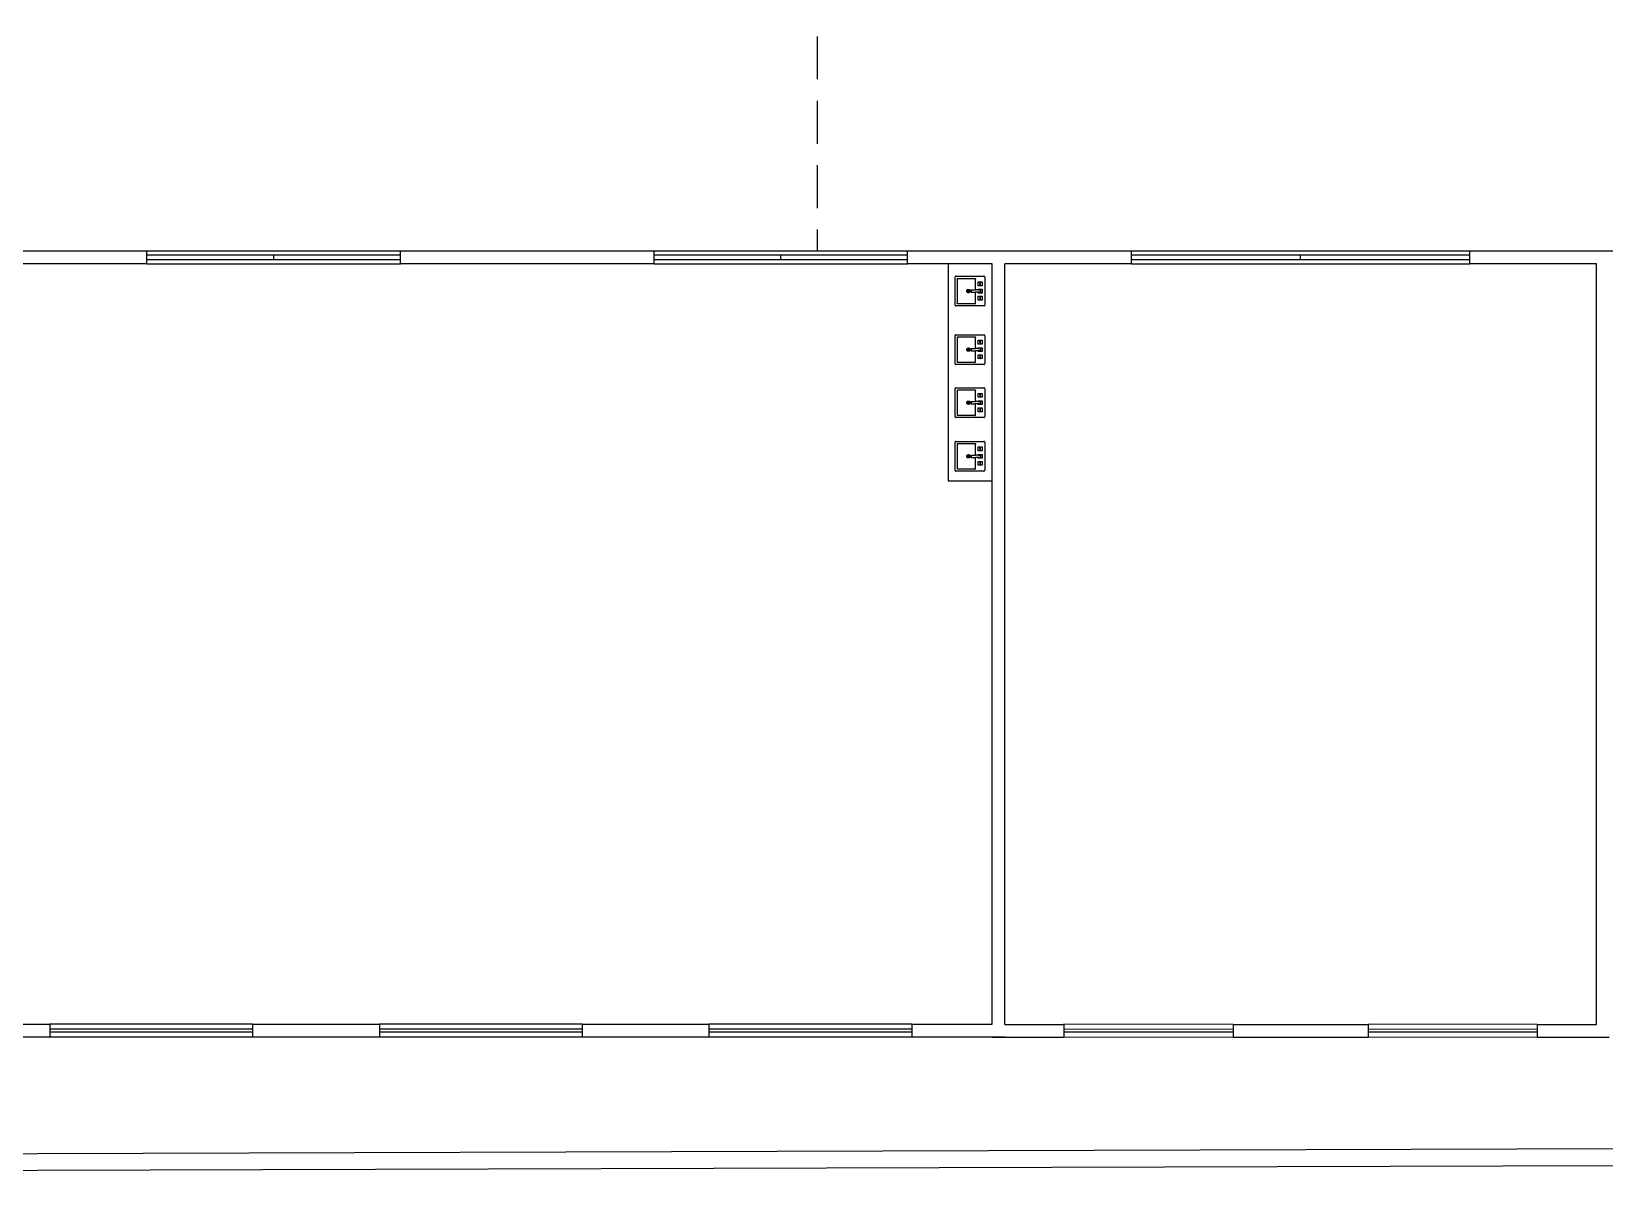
# Model space of a CAD drawing. Header units: centimetres. Extents: x 30244 to 591333, y -111940 to 104227.
# Drawn here: x 571780 to 573641, y 72196 to 73550 of the extents above; entities that cross this region are included whole.
import ezdxf

# ---------------------------------------------------------------- set-up
doc = ezdxf.new("R2010")
doc.units = ezdxf.units.CM
doc.header["$LTSCALE"] = 4
doc.linetypes.add('HIDDENX2', pattern=[19.05, 12.7, -6.35])
for name, color, linetype in [('0.1', 1, 'Continuous'), ('0.2', 2, 'Continuous'), ('0.4', 4, 'Continuous'), ('0.6', 6, 'Continuous')]:
    doc.layers.add(name, color=color, linetype=linetype)

msp = doc.modelspace()

# ---------------------------------------------------------------- linework, layer by layer
at = {"layer": '0.1', "linetype": 'HIDDENX2'}
msp.add_line((572709.915, 74305.883), (572709.915, 73289.88), dxfattribs=at)
at = {"layer": '0.1'}
for p, q in [((572216.915, 73289.88), (571916.915, 73289.88)), ((571916.915, 73274.88), (572216.915, 73274.88)), ((572816.915, 73289.88), (572516.915, 73289.88)), ((572516.915, 73274.88), (572816.915, 73274.88)), ((573481.915, 73289.88), (573081.915, 73289.88)), ((573081.915, 73274.88), (573481.915, 73274.88)), ((572873.118, 73259.421), (572873.089, 73259.217)), ((572873.089, 73225.792), (572873.089, 73259.217)), ((572873.202, 73259.61), (572873.118, 73259.421)), ((572873.335, 73259.774), (572873.202, 73259.61)), ((572873.509, 73259.899), (572873.335, 73259.774)), ((572873.712, 73259.977), (572873.509, 73259.899)), ((572873.929, 73260.004), (572873.712, 73259.977)), ((572873.929, 73260.004), (572907.249, 73260.004)), ((572875.656, 73256.81), (572875.684, 73257.014)), ((572875.656, 73256.81), (572875.656, 73228.198)), ((572875.684, 73257.014), (572875.768, 73257.204)), ((572875.902, 73257.367), (572875.768, 73257.204)), ((572875.902, 73257.367), (572876.076, 73257.492)), ((572876.076, 73257.492), (572876.278, 73257.571)), ((572876.278, 73257.571), (572876.496, 73257.598)), ((572876.496, 73257.598), (572896.516, 73257.598)), ((572896.516, 73257.598), (572896.733, 73257.571)), ((572896.733, 73257.571), (572896.936, 73257.492)), ((572896.936, 73257.492), (572897.11, 73257.367)), ((572897.11, 73257.367), (572897.243, 73257.204)), ((572897.243, 73257.204), (572897.327, 73257.014)), ((572897.327, 73257.014), (572897.356, 73256.81)), ((572897.356, 73243.845), (572897.356, 73256.81)), ((572907.466, 73259.977), (572907.249, 73260.004)), ((572907.669, 73259.899), (572907.466, 73259.977)), ((572907.843, 73259.774), (572907.669, 73259.899)), ((572907.977, 73259.61), (572907.843, 73259.774)), ((572908.06, 73259.421), (572907.977, 73259.61)), ((572908.06, 73259.421), (572908.089, 73259.217)), ((572908.089, 73259.217), (572908.089, 73225.792)), ((572886.843, 73242.504), (572886.915, 73243.017)), ((572886.915, 73241.992), (572886.843, 73242.504)), ((572886.915, 73243.017), (572887.126, 73243.494)), ((572887.126, 73241.514), (572886.915, 73241.992)), ((572887.126, 73243.494), (572887.462, 73243.905)), ((572887.462, 73241.104), (572887.126, 73241.514)), ((572887.462, 73243.905), (572887.9, 73244.219)), ((572887.9, 73240.789), (572887.462, 73241.104)), ((572887.9, 73244.219), (572888.409, 73244.417)), ((572888.409, 73240.591), (572887.9, 73240.789)), ((572888.05, 73242.504), (572888.081, 73242.724)), ((572888.081, 73242.284), (572888.05, 73242.504)), ((572888.081, 73242.724), (572888.171, 73242.929)), ((572888.171, 73242.08), (572888.081, 73242.284)), ((572888.15, 73242.504), (572888.178, 73242.7)), ((572888.178, 73242.309), (572888.15, 73242.504)), ((572888.171, 73242.929), (572888.315, 73243.105)), ((572888.315, 73241.904), (572888.171, 73242.08)), ((572888.178, 73242.7), (572888.258, 73242.882)), ((572888.258, 73242.127), (572888.178, 73242.309)), ((572888.258, 73242.882), (572888.386, 73243.038)), ((572888.386, 73241.97), (572888.258, 73242.127)), ((572888.315, 73243.105), (572888.503, 73243.24)), ((572888.503, 73241.769), (572888.315, 73241.904)), ((572888.386, 73243.038), (572888.553, 73243.158)), ((572888.553, 73241.85), (572888.386, 73241.97)), ((572888.409, 73244.417), (572888.956, 73244.485)), ((572888.956, 73240.524), (572888.409, 73240.591)), ((572888.503, 73243.24), (572888.721, 73243.324)), ((572888.721, 73241.684), (572888.503, 73241.769)), ((572888.553, 73243.158), (572888.747, 73243.234)), ((572888.747, 73241.775), (572888.553, 73241.85)), ((572888.721, 73243.324), (572888.956, 73243.353)), ((572888.956, 73241.655), (572888.721, 73241.684)), ((572888.747, 73243.234), (572888.956, 73243.259)), ((572888.956, 73241.749), (572888.747, 73241.775)), ((572888.956, 73244.485), (572889.502, 73244.417)), ((572888.956, 73243.353), (572889.19, 73243.324)), ((572888.956, 73243.259), (572889.164, 73243.234)), ((572889.164, 73241.775), (572888.956, 73241.749)), ((572889.19, 73241.684), (572888.956, 73241.655)), ((572889.502, 73240.591), (572888.956, 73240.524)), ((572889.164, 73243.234), (572889.358, 73243.158)), ((572889.358, 73241.85), (572889.164, 73241.775)), ((572889.19, 73243.324), (572889.409, 73243.24)), ((572889.409, 73241.769), (572889.19, 73241.684)), ((572889.358, 73243.158), (572889.525, 73243.038)), ((572889.525, 73241.97), (572889.358, 73241.85)), ((572889.409, 73243.24), (572889.596, 73243.105)), ((572889.596, 73241.904), (572889.409, 73241.769)), ((572889.502, 73244.417), (572890.012, 73244.219)), ((572890.012, 73240.789), (572889.502, 73240.591)), ((572889.525, 73243.038), (572889.653, 73242.882)), ((572889.653, 73242.127), (572889.525, 73241.97)), ((572889.596, 73243.105), (572889.74, 73242.929)), ((572889.74, 73242.08), (572889.596, 73241.904)), ((572889.653, 73242.882), (572889.734, 73242.7)), ((572889.734, 73242.309), (572889.653, 73242.127)), ((572889.734, 73242.7), (572889.761, 73242.504)), ((572889.761, 73242.504), (572889.734, 73242.309)), ((572889.74, 73242.929), (572889.831, 73242.724)), ((572889.831, 73242.284), (572889.74, 73242.08)), ((572889.831, 73242.724), (572889.862, 73242.504)), ((572889.862, 73242.504), (572889.831, 73242.284)), ((572890.012, 73244.219), (572890.449, 73243.905)), ((572890.449, 73241.104), (572890.012, 73240.789)), ((572890.449, 73243.905), (572890.785, 73243.494)), ((572890.785, 73241.514), (572890.449, 73241.104)), ((572890.785, 73243.494), (572890.996, 73243.017)), ((572890.996, 73241.992), (572890.785, 73241.514)), ((572890.996, 73243.017), (572891.068, 73242.504)), ((572891.068, 73242.504), (572890.996, 73241.992)), ((572891.95, 73243.845), (572891.95, 73241.163)), ((572891.95, 73243.845), (572897.356, 73243.845)), ((572891.95, 73241.163), (572897.356, 73241.163)), ((572900.505, 73243.845), (572897.356, 73243.845)), ((572897.356, 73228.198), (572897.356, 73241.163)), ((572900.505, 73241.163), (572897.356, 73241.163)), ((572900.505, 73253.515), (572905.115, 73253.515)), ((572900.505, 73248.906), (572900.505, 73253.515)), ((572905.115, 73248.906), (572900.505, 73248.906)), ((572900.505, 73243.845), (572900.505, 73244.809)), ((572900.505, 73244.809), (572905.115, 73244.809)), ((572900.505, 73243.845), (572903.237, 73243.845)), ((572900.505, 73240.199), (572900.505, 73241.163)), ((572903.237, 73241.163), (572900.505, 73241.163)), ((572905.115, 73240.199), (572900.505, 73240.199)), ((572900.505, 73231.832), (572900.505, 73236.442)), ((572900.505, 73236.442), (572905.115, 73236.442)), ((572902.382, 73251.628), (572902.383, 73252.75)), ((572902.382, 73251.624), (572902.382, 73251.628)), ((572902.382, 73251.628), (572902.383, 73249.671)), ((572902.383, 73252.75), (572902.399, 73252.81)), ((572902.383, 73249.671), (572902.399, 73249.611)), ((572902.399, 73252.81), (572902.42, 73252.867)), ((572902.399, 73249.611), (572902.42, 73249.554)), ((572902.42, 73252.867), (572902.445, 73252.921)), ((572902.42, 73249.554), (572902.445, 73249.5)), ((572902.445, 73252.921), (572902.475, 73252.97)), ((572902.445, 73249.5), (572902.475, 73249.451)), ((572902.445, 73235.847), (572902.475, 73235.897)), ((572902.475, 73252.97), (572902.508, 73253.016)), ((572902.475, 73249.451), (572902.508, 73249.405)), ((572902.475, 73235.897), (572902.508, 73235.943)), ((572902.508, 73253.016), (572902.544, 73253.056)), ((572902.508, 73249.405), (572902.544, 73249.365)), ((572902.508, 73235.943), (572902.544, 73235.983)), ((572902.544, 73253.056), (572902.584, 73253.091)), ((572902.544, 73249.365), (572902.584, 73249.33)), ((572902.544, 73235.983), (572902.584, 73236.018)), ((572902.584, 73253.091), (572902.626, 73253.121)), ((572902.584, 73249.33), (572902.626, 73249.3)), ((572902.584, 73236.018), (572902.626, 73236.048)), ((572902.626, 73253.121), (572902.67, 73253.144)), ((572902.626, 73249.3), (572902.67, 73249.277)), ((572902.626, 73236.048), (572902.67, 73236.071)), ((572902.67, 73253.144), (572902.716, 73253.16)), ((572902.67, 73249.277), (572902.716, 73249.261)), ((572902.67, 73236.071), (572902.716, 73236.087)), ((572902.716, 73253.16), (572902.763, 73253.171)), ((572902.716, 73249.261), (572902.763, 73249.25)), ((572902.716, 73236.087), (572902.763, 73236.097)), ((572902.763, 73253.171), (572902.81, 73253.174)), ((572902.763, 73249.25), (572902.81, 73249.247)), ((572902.763, 73236.097), (572902.81, 73236.101)), ((572902.81, 73253.174), (572902.857, 73253.171)), ((572902.81, 73249.247), (572902.857, 73249.25)), ((572902.81, 73236.101), (572902.857, 73236.097)), ((572902.857, 73253.171), (572902.904, 73253.16)), ((572902.857, 73249.25), (572902.904, 73249.261)), ((572902.857, 73236.097), (572902.904, 73236.087)), ((572902.904, 73253.16), (572902.95, 73253.144)), ((572902.904, 73249.261), (572902.95, 73249.277)), ((572902.904, 73236.087), (572902.95, 73236.071)), ((572902.95, 73253.144), (572902.994, 73253.121)), ((572902.95, 73249.277), (572902.994, 73249.3)), ((572902.95, 73236.071), (572902.994, 73236.048)), ((572902.994, 73253.121), (572903.036, 73253.091)), ((572902.994, 73249.3), (572903.036, 73249.33)), ((572902.994, 73236.048), (572903.036, 73236.018)), ((572903.036, 73253.091), (572903.076, 73253.056)), ((572903.036, 73249.33), (572903.076, 73249.365)), ((572903.036, 73236.018), (572903.076, 73235.983)), ((572903.076, 73253.056), (572903.112, 73253.016)), ((572903.076, 73249.365), (572903.112, 73249.405)), ((572903.076, 73235.983), (572903.112, 73235.943)), ((572903.112, 73253.016), (572903.145, 73252.97)), ((572903.112, 73249.405), (572903.145, 73249.451)), ((572903.112, 73235.943), (572903.145, 73235.897)), ((572903.145, 73252.97), (572903.175, 73252.921)), ((572903.145, 73249.451), (572903.175, 73249.5)), ((572903.145, 73235.897), (572903.175, 73235.847)), ((572903.175, 73252.921), (572903.2, 73252.867)), ((572903.175, 73249.5), (572903.2, 73249.554)), ((572903.2, 73252.867), (572903.221, 73252.81)), ((572903.2, 73249.554), (572903.221, 73249.611)), ((572903.221, 73252.81), (572903.237, 73252.75)), ((572903.221, 73249.611), (572903.237, 73249.671)), ((572903.237, 73249.671), (572903.237, 73252.75)), ((572903.237, 73243.845), (572903.237, 73241.163)), ((572905.115, 73253.515), (572905.115, 73248.906)), ((572905.115, 73244.809), (572905.115, 73240.199)), ((572905.115, 73236.442), (572905.115, 73231.832)), ((572873.089, 73225.792), (572873.118, 73225.588)), ((572873.118, 73225.588), (572873.202, 73225.398)), ((572873.202, 73225.398), (572873.335, 73225.235)), ((572873.335, 73225.235), (572873.509, 73225.11)), ((572873.509, 73225.11), (572873.712, 73225.031)), ((572873.712, 73225.031), (572873.929, 73225.004)), ((572907.249, 73225.004), (572873.929, 73225.004)), ((572875.684, 73227.994), (572875.656, 73228.198)), ((572875.768, 73227.804), (572875.684, 73227.994)), ((572875.902, 73227.641), (572875.768, 73227.804)), ((572876.076, 73227.516), (572875.902, 73227.641)), ((572876.278, 73227.437), (572876.076, 73227.516)), ((572876.496, 73227.41), (572876.278, 73227.437)), ((572896.516, 73227.41), (572876.496, 73227.41)), ((572896.516, 73227.41), (572896.733, 73227.437)), ((572896.733, 73227.437), (572896.936, 73227.516)), ((572896.936, 73227.516), (572897.11, 73227.641)), ((572897.11, 73227.641), (572897.243, 73227.804)), ((572897.243, 73227.804), (572897.327, 73227.994)), ((572897.327, 73227.994), (572897.356, 73228.198)), ((572905.115, 73231.832), (572900.505, 73231.832)), ((572902.383, 73235.677), (572902.382, 73234.546)), ((572902.382, 73234.546), (572902.382, 73234.548)), ((572902.382, 73234.546), (572902.383, 73232.598)), ((572902.383, 73235.677), (572902.399, 73235.737)), ((572902.383, 73232.598), (572902.399, 73232.538)), ((572902.399, 73235.737), (572902.42, 73235.794)), ((572902.399, 73232.538), (572902.42, 73232.481)), ((572902.42, 73235.794), (572902.445, 73235.847)), ((572902.42, 73232.481), (572902.445, 73232.427)), ((572902.445, 73232.427), (572902.475, 73232.377)), ((572902.475, 73232.377), (572902.508, 73232.332)), ((572902.508, 73232.332), (572902.544, 73232.291)), ((572902.544, 73232.291), (572902.584, 73232.256)), ((572902.584, 73232.256), (572902.626, 73232.227)), ((572902.626, 73232.227), (572902.67, 73232.204)), ((572902.67, 73232.204), (572902.716, 73232.187)), ((572902.716, 73232.187), (572902.763, 73232.177)), ((572902.763, 73232.177), (572902.81, 73232.174)), ((572902.81, 73232.174), (572902.857, 73232.177)), ((572902.857, 73232.177), (572902.904, 73232.187)), ((572902.904, 73232.187), (572902.95, 73232.204)), ((572902.95, 73232.204), (572902.994, 73232.227)), ((572902.994, 73232.227), (572903.036, 73232.256)), ((572903.036, 73232.256), (572903.076, 73232.291)), ((572903.076, 73232.291), (572903.112, 73232.332)), ((572903.112, 73232.332), (572903.145, 73232.377)), ((572903.145, 73232.377), (572903.175, 73232.427)), ((572903.175, 73235.847), (572903.2, 73235.794)), ((572903.175, 73232.427), (572903.2, 73232.481)), ((572903.2, 73235.794), (572903.221, 73235.737)), ((572903.2, 73232.481), (572903.221, 73232.538)), ((572903.221, 73235.737), (572903.237, 73235.677)), ((572903.221, 73232.538), (572903.237, 73232.598)), ((572903.237, 73232.598), (572903.237, 73235.677)), ((572907.249, 73225.004), (572907.466, 73225.031)), ((572907.466, 73225.031), (572907.669, 73225.11)), ((572907.669, 73225.11), (572907.843, 73225.235)), ((572907.843, 73225.235), (572907.977, 73225.398)), ((572907.977, 73225.398), (572908.06, 73225.588)), ((572908.06, 73225.588), (572908.089, 73225.792)), ((572873.118, 73190.149), (572873.089, 73189.945)), ((572873.089, 73156.52), (572873.089, 73189.945)), ((572873.202, 73190.339), (572873.118, 73190.149)), ((572873.335, 73190.502), (572873.202, 73190.339)), ((572873.509, 73190.627), (572873.335, 73190.502)), ((572873.712, 73190.706), (572873.509, 73190.627)), ((572873.929, 73190.732), (572873.712, 73190.706)), ((572873.929, 73190.732), (572907.249, 73190.732)), ((572875.656, 73187.539), (572875.684, 73187.743)), ((572875.656, 73187.539), (572875.656, 73158.926)), ((572875.684, 73187.743), (572875.768, 73187.932)), ((572875.902, 73188.096), (572875.768, 73187.932)), ((572875.902, 73188.096), (572876.076, 73188.221)), ((572876.076, 73188.221), (572876.278, 73188.299)), ((572876.278, 73188.299), (572876.496, 73188.326)), ((572876.496, 73188.326), (572896.516, 73188.326)), ((572896.516, 73188.326), (572896.733, 73188.299)), ((572896.733, 73188.299), (572896.936, 73188.221)), ((572896.936, 73188.221), (572897.11, 73188.096)), ((572897.11, 73188.096), (572897.243, 73187.932)), ((572897.243, 73187.932), (572897.327, 73187.743)), ((572897.327, 73187.743), (572897.356, 73187.539)), ((572897.356, 73174.573), (572897.356, 73187.539)), ((572900.505, 73184.244), (572905.115, 73184.244)), ((572900.505, 73179.634), (572900.505, 73184.244)), ((572902.382, 73182.356), (572902.383, 73183.478)), ((572902.382, 73182.352), (572902.382, 73182.356)), ((572902.382, 73182.356), (572902.383, 73180.399)), ((572902.383, 73183.478), (572902.399, 73183.538)), ((572902.383, 73180.399), (572902.399, 73180.34)), ((572902.399, 73183.538), (572902.42, 73183.595)), ((572902.399, 73180.34), (572902.42, 73180.283)), ((572902.42, 73183.595), (572902.445, 73183.649)), ((572902.42, 73180.283), (572902.445, 73180.229)), ((572902.445, 73183.649), (572902.475, 73183.699)), ((572902.445, 73180.229), (572902.475, 73180.179)), ((572902.475, 73183.699), (572902.508, 73183.744)), ((572902.475, 73180.179), (572902.508, 73180.133)), ((572902.508, 73183.744), (572902.544, 73183.785)), ((572902.508, 73180.133), (572902.544, 73180.093)), ((572902.544, 73183.785), (572902.584, 73183.82)), ((572902.544, 73180.093), (572902.584, 73180.058)), ((572902.584, 73183.82), (572902.626, 73183.849)), ((572902.584, 73180.058), (572902.626, 73180.029)), ((572902.626, 73183.849), (572902.67, 73183.872)), ((572902.67, 73183.872), (572902.716, 73183.889)), ((572902.716, 73183.889), (572902.763, 73183.899)), ((572902.763, 73183.899), (572902.81, 73183.902)), ((572902.81, 73183.902), (572902.857, 73183.899)), ((572902.857, 73183.899), (572902.904, 73183.889)), ((572902.904, 73183.889), (572902.95, 73183.872)), ((572902.95, 73183.872), (572902.994, 73183.849)), ((572902.994, 73183.849), (572903.036, 73183.82)), ((572902.994, 73180.029), (572903.036, 73180.058)), ((572903.036, 73183.82), (572903.076, 73183.785)), ((572903.036, 73180.058), (572903.076, 73180.093)), ((572903.076, 73183.785), (572903.112, 73183.744)), ((572903.076, 73180.093), (572903.112, 73180.133)), ((572903.112, 73183.744), (572903.145, 73183.699)), ((572903.112, 73180.133), (572903.145, 73180.179)), ((572903.145, 73183.699), (572903.175, 73183.649)), ((572903.145, 73180.179), (572903.175, 73180.229)), ((572903.175, 73183.649), (572903.2, 73183.595)), ((572903.175, 73180.229), (572903.2, 73180.283)), ((572903.2, 73183.595), (572903.221, 73183.538)), ((572903.2, 73180.283), (572903.221, 73180.34)), ((572903.221, 73183.538), (572903.237, 73183.478)), ((572903.221, 73180.34), (572903.237, 73180.399)), ((572903.237, 73180.399), (572903.237, 73183.478)), ((572905.115, 73184.244), (572905.115, 73179.634)), ((572907.466, 73190.706), (572907.249, 73190.732)), ((572907.669, 73190.627), (572907.466, 73190.706)), ((572907.843, 73190.502), (572907.669, 73190.627)), ((572907.977, 73190.339), (572907.843, 73190.502)), ((572908.06, 73190.149), (572907.977, 73190.339)), ((572908.06, 73190.149), (572908.089, 73189.945)), ((572908.089, 73189.945), (572908.089, 73156.52)), ((572886.843, 73173.232), (572886.915, 73173.745)), ((572886.915, 73172.72), (572886.843, 73173.232)), ((572886.915, 73173.745), (572887.126, 73174.223)), ((572887.126, 73172.242), (572886.915, 73172.72)), ((572887.126, 73174.223), (572887.462, 73174.633)), ((572887.462, 73171.832), (572887.126, 73172.242)), ((572887.462, 73174.633), (572887.9, 73174.948)), ((572887.9, 73171.517), (572887.462, 73171.832)), ((572887.9, 73174.948), (572888.409, 73175.145)), ((572888.409, 73171.319), (572887.9, 73171.517)), ((572888.05, 73173.232), (572888.081, 73173.452)), ((572888.081, 73173.013), (572888.05, 73173.232)), ((572888.081, 73173.452), (572888.171, 73173.657)), ((572888.171, 73172.808), (572888.081, 73173.013)), ((572888.15, 73173.232), (572888.178, 73173.428)), ((572888.178, 73173.037), (572888.15, 73173.232)), ((572888.171, 73173.657), (572888.315, 73173.833)), ((572888.315, 73172.632), (572888.171, 73172.808)), ((572888.178, 73173.428), (572888.258, 73173.61)), ((572888.258, 73172.855), (572888.178, 73173.037)), ((572888.258, 73173.61), (572888.386, 73173.766)), ((572888.386, 73172.699), (572888.258, 73172.855)), ((572888.315, 73173.833), (572888.503, 73173.968)), ((572888.503, 73172.497), (572888.315, 73172.632)), ((572888.386, 73173.766), (572888.553, 73173.886)), ((572888.553, 73172.579), (572888.386, 73172.699)), ((572888.409, 73175.145), (572888.956, 73175.213)), ((572888.956, 73171.252), (572888.409, 73171.319)), ((572888.503, 73173.968), (572888.721, 73174.053)), ((572888.721, 73172.412), (572888.503, 73172.497)), ((572888.553, 73173.886), (572888.747, 73173.962)), ((572888.747, 73172.503), (572888.553, 73172.579)), ((572888.721, 73174.053), (572888.956, 73174.082)), ((572888.956, 73172.383), (572888.721, 73172.412)), ((572888.747, 73173.962), (572888.956, 73173.988)), ((572888.956, 73172.477), (572888.747, 73172.503)), ((572888.956, 73175.213), (572889.502, 73175.145)), ((572888.956, 73174.082), (572889.19, 73174.053)), ((572888.956, 73173.988), (572889.164, 73173.962)), ((572889.164, 73172.503), (572888.956, 73172.477)), ((572889.19, 73172.412), (572888.956, 73172.383)), ((572889.502, 73171.319), (572888.956, 73171.252)), ((572889.164, 73173.962), (572889.358, 73173.886)), ((572889.358, 73172.579), (572889.164, 73172.503)), ((572889.19, 73174.053), (572889.409, 73173.968)), ((572889.409, 73172.497), (572889.19, 73172.412)), ((572889.358, 73173.886), (572889.525, 73173.766)), ((572889.525, 73172.699), (572889.358, 73172.579)), ((572889.409, 73173.968), (572889.596, 73173.833)), ((572889.596, 73172.632), (572889.409, 73172.497)), ((572889.502, 73175.145), (572890.012, 73174.948)), ((572890.012, 73171.517), (572889.502, 73171.319)), ((572889.525, 73173.766), (572889.653, 73173.61)), ((572889.653, 73172.855), (572889.525, 73172.699)), ((572889.596, 73173.833), (572889.74, 73173.657)), ((572889.74, 73172.808), (572889.596, 73172.632)), ((572889.653, 73173.61), (572889.734, 73173.428)), ((572889.734, 73173.037), (572889.653, 73172.855)), ((572889.734, 73173.428), (572889.761, 73173.232)), ((572889.761, 73173.232), (572889.734, 73173.037)), ((572889.74, 73173.657), (572889.831, 73173.452)), ((572889.831, 73173.013), (572889.74, 73172.808)), ((572889.831, 73173.452), (572889.862, 73173.232)), ((572889.862, 73173.232), (572889.831, 73173.013)), ((572890.012, 73174.948), (572890.449, 73174.633)), ((572890.449, 73171.832), (572890.012, 73171.517)), ((572890.449, 73174.633), (572890.785, 73174.223)), ((572890.785, 73172.242), (572890.449, 73171.832)), ((572890.785, 73174.223), (572890.996, 73173.745)), ((572890.996, 73172.72), (572890.785, 73172.242)), ((572890.996, 73173.745), (572891.068, 73173.232)), ((572891.068, 73173.232), (572890.996, 73172.72)), ((572891.95, 73174.573), (572891.95, 73171.892)), ((572891.95, 73174.573), (572897.356, 73174.573)), ((572891.95, 73171.892), (572897.356, 73171.892)), ((572900.505, 73174.573), (572897.356, 73174.573)), ((572897.356, 73158.926), (572897.356, 73171.892)), ((572900.505, 73171.892), (572897.356, 73171.892)), ((572905.115, 73179.634), (572900.505, 73179.634)), ((572900.505, 73174.573), (572900.505, 73175.537)), ((572900.505, 73175.537), (572905.115, 73175.537)), ((572900.505, 73174.573), (572903.237, 73174.573)), ((572900.505, 73170.928), (572900.505, 73171.892)), ((572903.237, 73171.892), (572900.505, 73171.892)), ((572905.115, 73170.928), (572900.505, 73170.928)), ((572900.505, 73162.561), (572900.505, 73167.171)), ((572900.505, 73167.171), (572905.115, 73167.171)), ((572905.115, 73162.561), (572900.505, 73162.561)), ((572902.383, 73166.405), (572902.382, 73165.274)), ((572902.382, 73165.274), (572902.382, 73165.277)), ((572902.382, 73165.274), (572902.383, 73163.326)), ((572902.383, 73166.405), (572902.399, 73166.465)), ((572902.383, 73163.326), (572902.399, 73163.266)), ((572902.399, 73166.465), (572902.42, 73166.522)), ((572902.399, 73163.266), (572902.42, 73163.209)), ((572902.42, 73166.522), (572902.445, 73166.576)), ((572902.42, 73163.209), (572902.445, 73163.156)), ((572902.445, 73166.576), (572902.475, 73166.626)), ((572902.445, 73163.156), (572902.475, 73163.106)), ((572902.475, 73166.626), (572902.508, 73166.671)), ((572902.475, 73163.106), (572902.508, 73163.06)), ((572902.508, 73166.671), (572902.544, 73166.712)), ((572902.508, 73163.06), (572902.544, 73163.02)), ((572902.544, 73166.712), (572902.584, 73166.747)), ((572902.544, 73163.02), (572902.584, 73162.985)), ((572902.584, 73166.747), (572902.626, 73166.776)), ((572902.584, 73162.985), (572902.626, 73162.955)), ((572902.626, 73180.029), (572902.67, 73180.006)), ((572902.626, 73166.776), (572902.67, 73166.799)), ((572902.626, 73162.955), (572902.67, 73162.932)), ((572902.67, 73180.006), (572902.716, 73179.989)), ((572902.67, 73166.799), (572902.716, 73166.816)), ((572902.67, 73162.932), (572902.716, 73162.916)), ((572902.716, 73179.989), (572902.763, 73179.979)), ((572902.716, 73166.816), (572902.763, 73166.826)), ((572902.716, 73162.916), (572902.763, 73162.906)), ((572902.763, 73179.979), (572902.81, 73179.975)), ((572902.763, 73166.826), (572902.81, 73166.829)), ((572902.763, 73162.906), (572902.81, 73162.902)), ((572902.81, 73179.975), (572902.857, 73179.979)), ((572902.81, 73166.829), (572902.857, 73166.826)), ((572902.81, 73162.902), (572902.857, 73162.906)), ((572902.857, 73179.979), (572902.904, 73179.989)), ((572902.857, 73166.826), (572902.904, 73166.816)), ((572902.857, 73162.906), (572902.904, 73162.916)), ((572902.904, 73179.989), (572902.95, 73180.006)), ((572902.904, 73166.816), (572902.95, 73166.799)), ((572902.904, 73162.916), (572902.95, 73162.932)), ((572902.95, 73180.006), (572902.994, 73180.029)), ((572902.95, 73166.799), (572902.994, 73166.776)), ((572902.95, 73162.932), (572902.994, 73162.955)), ((572902.994, 73166.776), (572903.036, 73166.747)), ((572902.994, 73162.955), (572903.036, 73162.985)), ((572903.036, 73166.747), (572903.076, 73166.712)), ((572903.036, 73162.985), (572903.076, 73163.02)), ((572903.076, 73166.712), (572903.112, 73166.671)), ((572903.076, 73163.02), (572903.112, 73163.06)), ((572903.112, 73166.671), (572903.145, 73166.626)), ((572903.112, 73163.06), (572903.145, 73163.106)), ((572903.145, 73166.626), (572903.175, 73166.576)), ((572903.145, 73163.106), (572903.175, 73163.156)), ((572903.175, 73166.576), (572903.2, 73166.522)), ((572903.175, 73163.156), (572903.2, 73163.209)), ((572903.2, 73166.522), (572903.221, 73166.465)), ((572903.2, 73163.209), (572903.221, 73163.266)), ((572903.221, 73166.465), (572903.237, 73166.405)), ((572903.221, 73163.266), (572903.237, 73163.326)), ((572903.237, 73174.573), (572903.237, 73171.892)), ((572903.237, 73163.326), (572903.237, 73166.405)), ((572905.115, 73175.537), (572905.115, 73170.928)), ((572905.115, 73167.171), (572905.115, 73162.561)), ((572873.089, 73156.52), (572873.118, 73156.316)), ((572873.118, 73156.316), (572873.202, 73156.126)), ((572873.202, 73156.126), (572873.335, 73155.963)), ((572873.335, 73155.963), (572873.509, 73155.838)), ((572873.509, 73155.838), (572873.712, 73155.759)), ((572873.712, 73155.759), (572873.929, 73155.732)), ((572907.249, 73155.732), (572873.929, 73155.732)), ((572875.684, 73158.722), (572875.656, 73158.926)), ((572875.768, 73158.532), (572875.684, 73158.722)), ((572875.902, 73158.369), (572875.768, 73158.532)), ((572876.076, 73158.244), (572875.902, 73158.369)), ((572876.278, 73158.166), (572876.076, 73158.244)), ((572876.496, 73158.139), (572876.278, 73158.166)), ((572896.516, 73158.139), (572876.496, 73158.139)), ((572896.516, 73158.139), (572896.733, 73158.166)), ((572896.733, 73158.166), (572896.936, 73158.244)), ((572896.936, 73158.244), (572897.11, 73158.369)), ((572897.11, 73158.369), (572897.243, 73158.532)), ((572897.243, 73158.532), (572897.327, 73158.722)), ((572897.327, 73158.722), (572897.356, 73158.926)), ((572907.249, 73155.732), (572907.466, 73155.759)), ((572907.466, 73155.759), (572907.669, 73155.838)), ((572907.669, 73155.838), (572907.843, 73155.963)), ((572907.843, 73155.963), (572907.977, 73156.126)), ((572907.977, 73156.126), (572908.06, 73156.316)), ((572908.06, 73156.316), (572908.089, 73156.52)), ((572873.118, 73127.368), (572873.089, 73127.165)), ((572873.089, 73093.74), (572873.089, 73127.165)), ((572873.202, 73127.558), (572873.118, 73127.368)), ((572873.335, 73127.721), (572873.202, 73127.558)), ((572873.509, 73127.847), (572873.335, 73127.721)), ((572873.712, 73127.925), (572873.509, 73127.847)), ((572873.929, 73127.952), (572873.712, 73127.925)), ((572873.929, 73127.952), (572907.249, 73127.952)), ((572875.656, 73124.758), (572875.684, 73124.962)), ((572875.656, 73124.758), (572875.656, 73096.146)), ((572875.684, 73124.962), (572875.768, 73125.152)), ((572875.902, 73125.315), (572875.768, 73125.152)), ((572875.902, 73125.315), (572876.076, 73125.44)), ((572876.076, 73125.44), (572876.278, 73125.519)), ((572876.278, 73125.519), (572876.496, 73125.546)), ((572876.496, 73125.546), (572896.516, 73125.546)), ((572896.516, 73125.546), (572896.733, 73125.519)), ((572896.733, 73125.519), (572896.936, 73125.44)), ((572896.936, 73125.44), (572897.11, 73125.315)), ((572897.11, 73125.315), (572897.243, 73125.152)), ((572897.243, 73125.152), (572897.327, 73124.962)), ((572897.327, 73124.962), (572897.356, 73124.758)), ((572897.356, 73111.793), (572897.356, 73124.758)), ((572907.466, 73127.925), (572907.249, 73127.952)), ((572907.669, 73127.847), (572907.466, 73127.925)), ((572907.843, 73127.721), (572907.669, 73127.847)), ((572907.977, 73127.558), (572907.843, 73127.721)), ((572908.06, 73127.368), (572907.977, 73127.558)), ((572908.06, 73127.368), (572908.089, 73127.165)), ((572908.089, 73127.165), (572908.089, 73093.74)), ((572886.843, 73110.452), (572886.915, 73110.965)), ((572886.915, 73109.94), (572886.843, 73110.452)), ((572886.915, 73110.965), (572887.126, 73111.442)), ((572887.126, 73109.462), (572886.915, 73109.94)), ((572887.126, 73111.442), (572887.462, 73111.852)), ((572887.462, 73109.052), (572887.126, 73109.462)), ((572887.462, 73111.852), (572887.9, 73112.167)), ((572887.9, 73108.737), (572887.462, 73109.052)), ((572887.9, 73112.167), (572888.409, 73112.365)), ((572888.409, 73108.539), (572887.9, 73108.737)), ((572888.05, 73110.452), (572888.081, 73110.672)), ((572888.081, 73110.232), (572888.05, 73110.452)), ((572888.081, 73110.672), (572888.171, 73110.877)), ((572888.171, 73110.027), (572888.081, 73110.232)), ((572888.15, 73110.452), (572888.178, 73110.648)), ((572888.178, 73110.257), (572888.15, 73110.452)), ((572888.171, 73110.877), (572888.315, 73111.053)), ((572888.315, 73109.852), (572888.171, 73110.027)), ((572888.178, 73110.648), (572888.258, 73110.83)), ((572888.258, 73110.075), (572888.178, 73110.257)), ((572888.258, 73110.83), (572888.386, 73110.986)), ((572888.386, 73109.918), (572888.258, 73110.075)), ((572888.315, 73111.053), (572888.503, 73111.188)), ((572888.503, 73109.717), (572888.315, 73109.852)), ((572888.386, 73110.986), (572888.553, 73111.106)), ((572888.553, 73109.798), (572888.386, 73109.918)), ((572888.409, 73112.365), (572888.956, 73112.433)), ((572888.956, 73108.472), (572888.409, 73108.539)), ((572888.503, 73111.188), (572888.721, 73111.272)), ((572888.721, 73109.632), (572888.503, 73109.717)), ((572888.553, 73111.106), (572888.747, 73111.181)), ((572888.747, 73109.723), (572888.553, 73109.798)), ((572888.721, 73111.272), (572888.956, 73111.301)), ((572888.956, 73109.603), (572888.721, 73109.632)), ((572888.747, 73111.181), (572888.956, 73111.207)), ((572888.956, 73109.697), (572888.747, 73109.723)), ((572888.956, 73112.433), (572889.502, 73112.365)), ((572888.956, 73111.301), (572889.19, 73111.272)), ((572888.956, 73111.207), (572889.164, 73111.181)), ((572889.164, 73109.723), (572888.956, 73109.697)), ((572889.19, 73109.632), (572888.956, 73109.603)), ((572889.502, 73108.539), (572888.956, 73108.472)), ((572889.164, 73111.181), (572889.358, 73111.106)), ((572889.358, 73109.798), (572889.164, 73109.723)), ((572889.19, 73111.272), (572889.409, 73111.188)), ((572889.409, 73109.717), (572889.19, 73109.632)), ((572889.358, 73111.106), (572889.525, 73110.986)), ((572889.525, 73109.918), (572889.358, 73109.798)), ((572889.409, 73111.188), (572889.596, 73111.053)), ((572889.596, 73109.852), (572889.409, 73109.717)), ((572889.502, 73112.365), (572890.012, 73112.167)), ((572890.012, 73108.737), (572889.502, 73108.539)), ((572889.525, 73110.986), (572889.653, 73110.83)), ((572889.653, 73110.075), (572889.525, 73109.918)), ((572889.596, 73111.053), (572889.74, 73110.877)), ((572889.74, 73110.027), (572889.596, 73109.852)), ((572889.653, 73110.83), (572889.734, 73110.648)), ((572889.734, 73110.257), (572889.653, 73110.075)), ((572889.734, 73110.648), (572889.761, 73110.452)), ((572889.761, 73110.452), (572889.734, 73110.257)), ((572889.74, 73110.877), (572889.831, 73110.672)), ((572889.831, 73110.232), (572889.74, 73110.027)), ((572889.831, 73110.672), (572889.862, 73110.452)), ((572889.862, 73110.452), (572889.831, 73110.232)), ((572890.012, 73112.167), (572890.449, 73111.852)), ((572890.449, 73109.052), (572890.012, 73108.737)), ((572890.449, 73111.852), (572890.785, 73111.442)), ((572890.785, 73109.462), (572890.449, 73109.052)), ((572890.785, 73111.442), (572890.996, 73110.965)), ((572890.996, 73109.94), (572890.785, 73109.462)), ((572890.996, 73110.965), (572891.068, 73110.452)), ((572891.068, 73110.452), (572890.996, 73109.94)), ((572891.95, 73111.793), (572891.95, 73109.111)), ((572891.95, 73111.793), (572897.356, 73111.793)), ((572891.95, 73109.111), (572897.356, 73109.111)), ((572900.505, 73111.793), (572897.356, 73111.793)), ((572897.356, 73096.146), (572897.356, 73109.111)), ((572900.505, 73109.111), (572897.356, 73109.111)), ((572900.505, 73121.463), (572905.115, 73121.463)), ((572900.505, 73116.854), (572900.505, 73121.463)), ((572905.115, 73116.854), (572900.505, 73116.854)), ((572900.505, 73111.793), (572900.505, 73112.757)), ((572900.505, 73112.757), (572905.115, 73112.757)), ((572900.505, 73111.793), (572903.237, 73111.793)), ((572900.505, 73108.147), (572900.505, 73109.111)), ((572903.237, 73109.111), (572900.505, 73109.111)), ((572905.115, 73108.147), (572900.505, 73108.147)), ((572902.382, 73119.576), (572902.383, 73120.698)), ((572902.382, 73119.572), (572902.382, 73119.576)), ((572902.382, 73119.576), (572902.383, 73117.619)), ((572902.383, 73120.698), (572902.399, 73120.758)), ((572902.383, 73117.619), (572902.399, 73117.559)), ((572902.399, 73120.758), (572902.42, 73120.815)), ((572902.399, 73117.559), (572902.42, 73117.502)), ((572902.42, 73120.815), (572902.445, 73120.868)), ((572902.42, 73117.502), (572902.445, 73117.448)), ((572902.445, 73120.868), (572902.475, 73120.918)), ((572902.445, 73117.448), (572902.475, 73117.398)), ((572902.475, 73120.918), (572902.508, 73120.964)), ((572902.475, 73117.398), (572902.508, 73117.353)), ((572902.508, 73120.964), (572902.544, 73121.004)), ((572902.508, 73117.353), (572902.544, 73117.313)), ((572902.544, 73121.004), (572902.584, 73121.039)), ((572902.544, 73117.313), (572902.584, 73117.278)), ((572902.584, 73121.039), (572902.626, 73121.069)), ((572902.584, 73117.278), (572902.626, 73117.248)), ((572902.626, 73121.069), (572902.67, 73121.092)), ((572902.626, 73117.248), (572902.67, 73117.225)), ((572902.67, 73121.092), (572902.716, 73121.108)), ((572902.67, 73117.225), (572902.716, 73117.208)), ((572902.716, 73121.108), (572902.763, 73121.118)), ((572902.716, 73117.208), (572902.763, 73117.198)), ((572902.763, 73121.118), (572902.81, 73121.122)), ((572902.763, 73117.198), (572902.81, 73117.195)), ((572902.81, 73121.122), (572902.857, 73121.118)), ((572902.81, 73117.195), (572902.857, 73117.198)), ((572902.857, 73121.118), (572902.904, 73121.108)), ((572902.857, 73117.198), (572902.904, 73117.208)), ((572902.904, 73121.108), (572902.95, 73121.092)), ((572902.904, 73117.208), (572902.95, 73117.225)), ((572902.95, 73121.092), (572902.994, 73121.069)), ((572902.95, 73117.225), (572902.994, 73117.248)), ((572902.994, 73121.069), (572903.036, 73121.039)), ((572902.994, 73117.248), (572903.036, 73117.278)), ((572903.036, 73121.039), (572903.076, 73121.004)), ((572903.036, 73117.278), (572903.076, 73117.313)), ((572903.076, 73121.004), (572903.112, 73120.964)), ((572903.076, 73117.313), (572903.112, 73117.353)), ((572903.112, 73120.964), (572903.145, 73120.918)), ((572903.112, 73117.353), (572903.145, 73117.398)), ((572903.145, 73120.918), (572903.175, 73120.868)), ((572903.145, 73117.398), (572903.175, 73117.448)), ((572903.175, 73120.868), (572903.2, 73120.815)), ((572903.175, 73117.448), (572903.2, 73117.502)), ((572903.2, 73120.815), (572903.221, 73120.758)), ((572903.2, 73117.502), (572903.221, 73117.559)), ((572903.221, 73120.758), (572903.237, 73120.698)), ((572903.221, 73117.559), (572903.237, 73117.619)), ((572903.237, 73117.619), (572903.237, 73120.698)), ((572903.237, 73111.793), (572903.237, 73109.111)), ((572905.115, 73121.463), (572905.115, 73116.854)), ((572905.115, 73112.757), (572905.115, 73108.147)), ((572873.089, 73093.74), (572873.118, 73093.536)), ((572873.118, 73093.536), (572873.202, 73093.346)), ((572873.202, 73093.346), (572873.335, 73093.183)), ((572873.335, 73093.183), (572873.509, 73093.058)), ((572873.509, 73093.058), (572873.712, 73092.979)), ((572873.712, 73092.979), (572873.929, 73092.952)), ((572907.249, 73092.952), (572873.929, 73092.952)), ((572875.684, 73095.942), (572875.656, 73096.146)), ((572875.768, 73095.752), (572875.684, 73095.942)), ((572875.902, 73095.589), (572875.768, 73095.752)), ((572876.076, 73095.464), (572875.902, 73095.589)), ((572876.278, 73095.385), (572876.076, 73095.464)), ((572876.496, 73095.358), (572876.278, 73095.385)), ((572896.516, 73095.358), (572876.496, 73095.358)), ((572896.516, 73095.358), (572896.733, 73095.385)), ((572896.733, 73095.385), (572896.936, 73095.464)), ((572896.936, 73095.464), (572897.11, 73095.589)), ((572897.11, 73095.589), (572897.243, 73095.752)), ((572897.243, 73095.752), (572897.327, 73095.942)), ((572897.327, 73095.942), (572897.356, 73096.146)), ((572900.505, 73099.78), (572900.505, 73104.39)), ((572900.505, 73104.39), (572905.115, 73104.39)), ((572905.115, 73099.78), (572900.505, 73099.78)), ((572902.383, 73103.625), (572902.382, 73102.493)), ((572902.382, 73102.493), (572902.382, 73102.496)), ((572902.382, 73102.493), (572902.383, 73100.546)), ((572902.383, 73103.625), (572902.399, 73103.684)), ((572902.383, 73100.546), (572902.399, 73100.486)), ((572902.399, 73103.684), (572902.42, 73103.742)), ((572902.399, 73100.486), (572902.42, 73100.429)), ((572902.42, 73103.742), (572902.445, 73103.795)), ((572902.42, 73100.429), (572902.445, 73100.375)), ((572902.445, 73103.795), (572902.475, 73103.845)), ((572902.445, 73100.375), (572902.475, 73100.325)), ((572902.475, 73103.845), (572902.508, 73103.891)), ((572902.475, 73100.325), (572902.508, 73100.28)), ((572902.508, 73103.891), (572902.544, 73103.931)), ((572902.508, 73100.28), (572902.544, 73100.239)), ((572902.544, 73103.931), (572902.584, 73103.966)), ((572902.544, 73100.239), (572902.584, 73100.204)), ((572902.584, 73103.966), (572902.626, 73103.995)), ((572902.584, 73100.204), (572902.626, 73100.175)), ((572902.626, 73103.995), (572902.67, 73104.019)), ((572902.626, 73100.175), (572902.67, 73100.152)), ((572902.67, 73104.019), (572902.716, 73104.035)), ((572902.67, 73100.152), (572902.716, 73100.135)), ((572902.716, 73104.035), (572902.763, 73104.045)), ((572902.716, 73100.135), (572902.763, 73100.125)), ((572902.763, 73104.045), (572902.81, 73104.049)), ((572902.763, 73100.125), (572902.81, 73100.122)), ((572902.81, 73104.049), (572902.857, 73104.045)), ((572902.81, 73100.122), (572902.857, 73100.125)), ((572902.857, 73104.045), (572902.904, 73104.035)), ((572902.857, 73100.125), (572902.904, 73100.135)), ((572902.904, 73104.035), (572902.95, 73104.019)), ((572902.904, 73100.135), (572902.95, 73100.152)), ((572902.95, 73104.019), (572902.994, 73103.995)), ((572902.95, 73100.152), (572902.994, 73100.175)), ((572902.994, 73103.995), (572903.036, 73103.966)), ((572902.994, 73100.175), (572903.036, 73100.204)), ((572903.036, 73103.966), (572903.076, 73103.931)), ((572903.036, 73100.204), (572903.076, 73100.239)), ((572903.076, 73103.931), (572903.112, 73103.891)), ((572903.076, 73100.239), (572903.112, 73100.28)), ((572903.112, 73103.891), (572903.145, 73103.845)), ((572903.112, 73100.28), (572903.145, 73100.325)), ((572903.145, 73103.845), (572903.175, 73103.795)), ((572903.145, 73100.325), (572903.175, 73100.375)), ((572903.175, 73103.795), (572903.2, 73103.742)), ((572903.175, 73100.375), (572903.2, 73100.429)), ((572903.2, 73103.742), (572903.221, 73103.684)), ((572903.2, 73100.429), (572903.221, 73100.486)), ((572903.221, 73103.684), (572903.237, 73103.625)), ((572903.221, 73100.486), (572903.237, 73100.546)), ((572903.237, 73100.546), (572903.237, 73103.625)), ((572905.115, 73104.39), (572905.115, 73099.78)), ((572907.249, 73092.952), (572907.466, 73092.979)), ((572907.466, 73092.979), (572907.669, 73093.058)), ((572907.669, 73093.058), (572907.843, 73093.183)), ((572907.843, 73093.183), (572907.977, 73093.346)), ((572907.977, 73093.346), (572908.06, 73093.536)), ((572908.06, 73093.536), (572908.089, 73093.74)), ((572873.118, 73063.962), (572873.089, 73063.758)), ((572873.089, 73030.333), (572873.089, 73063.758)), ((572873.202, 73064.152), (572873.118, 73063.962)), ((572873.335, 73064.315), (572873.202, 73064.152)), ((572873.509, 73064.44), (572873.335, 73064.315)), ((572873.712, 73064.519), (572873.509, 73064.44)), ((572873.929, 73064.546), (572873.712, 73064.519)), ((572873.929, 73064.546), (572907.249, 73064.546)), ((572875.656, 73061.352), (572875.684, 73061.556)), ((572875.656, 73061.352), (572875.656, 73032.739)), ((572875.684, 73061.556), (572875.768, 73061.746)), ((572875.902, 73061.909), (572875.768, 73061.746)), ((572875.902, 73061.909), (572876.076, 73062.034)), ((572876.076, 73062.034), (572876.278, 73062.113)), ((572876.278, 73062.113), (572876.496, 73062.139)), ((572876.496, 73062.139), (572896.516, 73062.139)), ((572896.516, 73062.139), (572896.733, 73062.113)), ((572896.733, 73062.113), (572896.936, 73062.034)), ((572896.936, 73062.034), (572897.11, 73061.909)), ((572897.11, 73061.909), (572897.243, 73061.746)), ((572897.243, 73061.746), (572897.327, 73061.556)), ((572897.327, 73061.556), (572897.356, 73061.352)), ((572897.356, 73048.386), (572897.356, 73061.352)), ((572900.505, 73058.057), (572905.115, 73058.057)), ((572900.505, 73053.447), (572900.505, 73058.057)), ((572905.115, 73053.447), (572900.505, 73053.447)), ((572902.382, 73056.169), (572902.383, 73057.291)), ((572902.382, 73056.165), (572902.382, 73056.169)), ((572902.382, 73056.169), (572902.383, 73054.213)), ((572902.383, 73057.291), (572902.399, 73057.351)), ((572902.383, 73054.213), (572902.399, 73054.153)), ((572902.399, 73057.351), (572902.42, 73057.408)), ((572902.399, 73054.153), (572902.42, 73054.096)), ((572902.42, 73057.408), (572902.445, 73057.462)), ((572902.42, 73054.096), (572902.445, 73054.042)), ((572902.445, 73057.462), (572902.475, 73057.512)), ((572902.445, 73054.042), (572902.475, 73053.992)), ((572902.475, 73057.512), (572902.508, 73057.557)), ((572902.475, 73053.992), (572902.508, 73053.947)), ((572902.508, 73057.557), (572902.544, 73057.598)), ((572902.508, 73053.947), (572902.544, 73053.906)), ((572902.544, 73057.598), (572902.584, 73057.633)), ((572902.544, 73053.906), (572902.584, 73053.871)), ((572902.584, 73057.633), (572902.626, 73057.662)), ((572902.584, 73053.871), (572902.626, 73053.842)), ((572902.626, 73057.662), (572902.67, 73057.685)), ((572902.626, 73053.842), (572902.67, 73053.819)), ((572902.67, 73057.685), (572902.716, 73057.702)), ((572902.67, 73053.819), (572902.716, 73053.802)), ((572902.716, 73057.702), (572902.763, 73057.712)), ((572902.716, 73053.802), (572902.763, 73053.792)), ((572902.763, 73057.712), (572902.81, 73057.715)), ((572902.763, 73053.792), (572902.81, 73053.789)), ((572902.81, 73057.715), (572902.857, 73057.712)), ((572902.81, 73053.789), (572902.857, 73053.792)), ((572902.857, 73057.712), (572902.904, 73057.702)), ((572902.857, 73053.792), (572902.904, 73053.802)), ((572902.904, 73057.702), (572902.95, 73057.685)), ((572902.904, 73053.802), (572902.95, 73053.819)), ((572902.95, 73057.685), (572902.994, 73057.662)), ((572902.95, 73053.819), (572902.994, 73053.842)), ((572902.994, 73057.662), (572903.036, 73057.633)), ((572902.994, 73053.842), (572903.036, 73053.871)), ((572903.036, 73057.633), (572903.076, 73057.598)), ((572903.036, 73053.871), (572903.076, 73053.906)), ((572903.076, 73057.598), (572903.112, 73057.557)), ((572903.076, 73053.906), (572903.112, 73053.947)), ((572903.112, 73057.557), (572903.145, 73057.512)), ((572903.112, 73053.947), (572903.145, 73053.992)), ((572903.145, 73057.512), (572903.175, 73057.462)), ((572903.145, 73053.992), (572903.175, 73054.042)), ((572903.175, 73057.462), (572903.2, 73057.408)), ((572903.175, 73054.042), (572903.2, 73054.096)), ((572903.2, 73057.408), (572903.221, 73057.351)), ((572903.2, 73054.096), (572903.221, 73054.153)), ((572903.221, 73057.351), (572903.237, 73057.291)), ((572903.221, 73054.153), (572903.237, 73054.213)), ((572903.237, 73054.213), (572903.237, 73057.291)), ((572905.115, 73058.057), (572905.115, 73053.447)), ((572907.466, 73064.519), (572907.249, 73064.546)), ((572907.669, 73064.44), (572907.466, 73064.519)), ((572907.843, 73064.315), (572907.669, 73064.44)), ((572907.977, 73064.152), (572907.843, 73064.315)), ((572908.06, 73063.962), (572907.977, 73064.152)), ((572908.06, 73063.962), (572908.089, 73063.758)), ((572908.089, 73063.758), (572908.089, 73030.333)), ((572875.684, 73032.536), (572875.656, 73032.739)), ((572875.768, 73032.346), (572875.684, 73032.536)), ((572875.902, 73032.183), (572875.768, 73032.346)), ((572876.076, 73032.057), (572875.902, 73032.183)), ((572876.278, 73031.979), (572876.076, 73032.057)), ((572876.496, 73031.952), (572876.278, 73031.979)), ((572896.516, 73031.952), (572876.496, 73031.952)), ((572886.843, 73047.046), (572886.915, 73047.558)), ((572886.915, 73046.533), (572886.843, 73047.046)), ((572886.915, 73047.558), (572887.126, 73048.036)), ((572887.126, 73046.055), (572886.915, 73046.533)), ((572887.126, 73048.036), (572887.462, 73048.446)), ((572887.462, 73045.645), (572887.126, 73046.055)), ((572887.462, 73048.446), (572887.9, 73048.761)), ((572887.9, 73045.331), (572887.462, 73045.645)), ((572887.9, 73048.761), (572888.409, 73048.959)), ((572888.409, 73045.133), (572887.9, 73045.331)), ((572888.05, 73047.046), (572888.081, 73047.265)), ((572888.081, 73046.826), (572888.05, 73047.046)), ((572888.081, 73047.265), (572888.171, 73047.47)), ((572888.171, 73046.621), (572888.081, 73046.826)), ((572888.15, 73047.046), (572888.178, 73047.241)), ((572888.178, 73046.85), (572888.15, 73047.046)), ((572888.171, 73047.47), (572888.315, 73047.646)), ((572888.315, 73046.445), (572888.171, 73046.621)), ((572888.178, 73047.241), (572888.258, 73047.423)), ((572888.258, 73046.668), (572888.178, 73046.85)), ((572888.258, 73047.423), (572888.386, 73047.58)), ((572888.386, 73046.512), (572888.258, 73046.668)), ((572888.315, 73047.646), (572888.503, 73047.781)), ((572888.503, 73046.31), (572888.315, 73046.445)), ((572888.386, 73047.58), (572888.553, 73047.7)), ((572888.553, 73046.392), (572888.386, 73046.512)), ((572888.409, 73048.959), (572888.956, 73049.026)), ((572888.956, 73045.065), (572888.409, 73045.133)), ((572888.503, 73047.781), (572888.721, 73047.866)), ((572888.721, 73046.225), (572888.503, 73046.31)), ((572888.553, 73047.7), (572888.747, 73047.775)), ((572888.747, 73046.316), (572888.553, 73046.392)), ((572888.721, 73047.866), (572888.956, 73047.895)), ((572888.956, 73046.196), (572888.721, 73046.225)), ((572888.747, 73047.775), (572888.956, 73047.801)), ((572888.956, 73046.291), (572888.747, 73046.316)), ((572888.956, 73049.026), (572889.502, 73048.959)), ((572888.956, 73047.895), (572889.19, 73047.866)), ((572888.956, 73047.801), (572889.164, 73047.775)), ((572889.164, 73046.316), (572888.956, 73046.291)), ((572889.19, 73046.225), (572888.956, 73046.196)), ((572889.502, 73045.133), (572888.956, 73045.065)), ((572889.164, 73047.775), (572889.358, 73047.7)), ((572889.358, 73046.392), (572889.164, 73046.316)), ((572889.19, 73047.866), (572889.409, 73047.781)), ((572889.409, 73046.31), (572889.19, 73046.225)), ((572889.358, 73047.7), (572889.525, 73047.58)), ((572889.525, 73046.512), (572889.358, 73046.392)), ((572889.409, 73047.781), (572889.596, 73047.646)), ((572889.596, 73046.445), (572889.409, 73046.31)), ((572889.502, 73048.959), (572890.012, 73048.761)), ((572890.012, 73045.331), (572889.502, 73045.133)), ((572889.525, 73047.58), (572889.653, 73047.423)), ((572889.653, 73046.668), (572889.525, 73046.512)), ((572889.596, 73047.646), (572889.74, 73047.47)), ((572889.74, 73046.621), (572889.596, 73046.445)), ((572889.653, 73047.423), (572889.734, 73047.241)), ((572889.734, 73046.85), (572889.653, 73046.668)), ((572889.734, 73047.241), (572889.761, 73047.046)), ((572889.761, 73047.046), (572889.734, 73046.85)), ((572889.74, 73047.47), (572889.831, 73047.265)), ((572889.831, 73046.826), (572889.74, 73046.621)), ((572889.831, 73047.265), (572889.862, 73047.046)), ((572889.862, 73047.046), (572889.831, 73046.826)), ((572890.012, 73048.761), (572890.449, 73048.446)), ((572890.449, 73045.645), (572890.012, 73045.331)), ((572890.449, 73048.446), (572890.785, 73048.036)), ((572890.785, 73046.055), (572890.449, 73045.645)), ((572890.785, 73048.036), (572890.996, 73047.558)), ((572890.996, 73046.533), (572890.785, 73046.055)), ((572890.996, 73047.558), (572891.068, 73047.046)), ((572891.068, 73047.046), (572890.996, 73046.533)), ((572891.95, 73048.386), (572891.95, 73045.705)), ((572891.95, 73048.386), (572897.356, 73048.386)), ((572891.95, 73045.705), (572897.356, 73045.705)), ((572896.516, 73031.952), (572896.733, 73031.979)), ((572896.733, 73031.979), (572896.936, 73032.057)), ((572896.936, 73032.057), (572897.11, 73032.183)), ((572897.11, 73032.183), (572897.243, 73032.346)), ((572897.243, 73032.346), (572897.327, 73032.536)), ((572897.327, 73032.536), (572897.356, 73032.739)), ((572900.505, 73048.386), (572897.356, 73048.386)), ((572897.356, 73032.739), (572897.356, 73045.705)), ((572900.505, 73045.705), (572897.356, 73045.705)), ((572900.505, 73048.386), (572900.505, 73049.351)), ((572900.505, 73049.351), (572905.115, 73049.351)), ((572900.505, 73048.386), (572903.237, 73048.386)), ((572900.505, 73044.741), (572900.505, 73045.705)), ((572903.237, 73045.705), (572900.505, 73045.705)), ((572905.115, 73044.741), (572900.505, 73044.741)), ((572900.505, 73036.374), (572900.505, 73040.984)), ((572900.505, 73040.984), (572905.115, 73040.984)), ((572905.115, 73036.374), (572900.505, 73036.374)), ((572902.383, 73040.218), (572902.382, 73039.087)), ((572902.382, 73039.087), (572902.382, 73039.09)), ((572902.382, 73039.087), (572902.383, 73037.139)), ((572902.383, 73040.218), (572902.399, 73040.278)), ((572902.383, 73037.139), (572902.399, 73037.08)), ((572902.399, 73040.278), (572902.42, 73040.335)), ((572902.399, 73037.08), (572902.42, 73037.023)), ((572902.42, 73040.335), (572902.445, 73040.389)), ((572902.42, 73037.023), (572902.445, 73036.969)), ((572902.445, 73040.389), (572902.475, 73040.439)), ((572902.445, 73036.969), (572902.475, 73036.919)), ((572902.475, 73040.439), (572902.508, 73040.484)), ((572902.475, 73036.919), (572902.508, 73036.873)), ((572902.508, 73040.484), (572902.544, 73040.525)), ((572902.508, 73036.873), (572902.544, 73036.833)), ((572902.544, 73040.525), (572902.584, 73040.56)), ((572902.544, 73036.833), (572902.584, 73036.798)), ((572902.584, 73040.56), (572902.626, 73040.589)), ((572902.584, 73036.798), (572902.626, 73036.769)), ((572902.626, 73040.589), (572902.67, 73040.612)), ((572902.626, 73036.769), (572902.67, 73036.746)), ((572902.67, 73040.612), (572902.716, 73040.629)), ((572902.67, 73036.746), (572902.716, 73036.729)), ((572902.716, 73040.629), (572902.763, 73040.639)), ((572902.716, 73036.729), (572902.763, 73036.719)), ((572902.763, 73040.639), (572902.81, 73040.642)), ((572902.763, 73036.719), (572902.81, 73036.715)), ((572902.81, 73040.642), (572902.857, 73040.639)), ((572902.81, 73036.715), (572902.857, 73036.719)), ((572902.857, 73040.639), (572902.904, 73040.629)), ((572902.857, 73036.719), (572902.904, 73036.729)), ((572902.904, 73040.629), (572902.95, 73040.612)), ((572902.904, 73036.729), (572902.95, 73036.746)), ((572902.95, 73040.612), (572902.994, 73040.589)), ((572902.95, 73036.746), (572902.994, 73036.769)), ((572902.994, 73040.589), (572903.036, 73040.56)), ((572902.994, 73036.769), (572903.036, 73036.798)), ((572903.036, 73040.56), (572903.076, 73040.525)), ((572903.036, 73036.798), (572903.076, 73036.833)), ((572903.076, 73040.525), (572903.112, 73040.484)), ((572903.076, 73036.833), (572903.112, 73036.873)), ((572903.112, 73040.484), (572903.145, 73040.439)), ((572903.112, 73036.873), (572903.145, 73036.919)), ((572903.145, 73040.439), (572903.175, 73040.389)), ((572903.145, 73036.919), (572903.175, 73036.969)), ((572903.175, 73040.389), (572903.2, 73040.335)), ((572903.175, 73036.969), (572903.2, 73037.023)), ((572903.2, 73040.335), (572903.221, 73040.278)), ((572903.2, 73037.023), (572903.221, 73037.08)), ((572903.221, 73040.278), (572903.237, 73040.218)), ((572903.221, 73037.08), (572903.237, 73037.139)), ((572903.237, 73048.386), (572903.237, 73045.705)), ((572903.237, 73037.139), (572903.237, 73040.218)), ((572905.115, 73049.351), (572905.115, 73044.741)), ((572905.115, 73040.984), (572905.115, 73036.374)), ((572873.089, 73030.333), (572873.118, 73030.129)), ((572873.118, 73030.129), (572873.202, 73029.939)), ((572873.202, 73029.939), (572873.335, 73029.776)), ((572873.335, 73029.776), (572873.509, 73029.651)), ((572873.509, 73029.651), (572873.712, 73029.572)), ((572873.712, 73029.572), (572873.929, 73029.546)), ((572907.249, 73029.546), (572873.929, 73029.546)), ((572907.249, 73029.546), (572907.466, 73029.572)), ((572907.466, 73029.572), (572907.669, 73029.651)), ((572907.669, 73029.651), (572907.843, 73029.776)), ((572907.843, 73029.776), (572907.977, 73029.939)), ((572907.977, 73029.939), (572908.06, 73030.129)), ((572908.06, 73030.129), (572908.089, 73030.333))]:
    msp.add_line(p, q, dxfattribs=at)
at = {"layer": '0.2'}
for p, q in [((572216.915, 73284.88), (571916.915, 73284.88)), ((571916.915, 73279.88), (572216.915, 73279.88)), ((572066.915, 73279.88), (572066.915, 73284.88)), ((572816.915, 73284.88), (572516.915, 73284.88)), ((572516.915, 73279.88), (572816.915, 73279.88)), ((572666.915, 73279.88), (572666.915, 73284.88)), ((572864.915, 73274.88), (572864.915, 73017.965)), ((573481.915, 73284.88), (573081.915, 73284.88)), ((573081.915, 73279.88), (573481.915, 73279.88)), ((573281.915, 73279.88), (573281.915, 73284.88)), ((572864.915, 73017.965), (572916.915, 73017.965)), ((572041.915, 72375.132), (571801.915, 72375.132)), ((572041.915, 72369.132), (571801.915, 72369.132)), ((571801.915, 72366.132), (572041.915, 72366.132)), ((572431.915, 72375.132), (572191.915, 72375.132)), ((572431.915, 72369.132), (572191.915, 72369.132)), ((572191.915, 72366.132), (572431.915, 72366.132)), ((572821.915, 72375.132), (572581.915, 72375.132)), ((572821.915, 72369.132), (572581.915, 72369.132)), ((572581.915, 72366.132), (572821.915, 72366.132)), ((573201.915, 72374.88), (573001.915, 72375.132)), ((573201.915, 72368.88), (573001.915, 72369.132)), ((573001.915, 72366.132), (573201.915, 72365.88)), ((573561.915, 72374.88), (573361.915, 72375.132)), ((573561.915, 72368.88), (573361.915, 72369.132)), ((573361.915, 72366.132), (573561.915, 72365.88)), ((571801.915, 72360.132), (572041.915, 72360.132)), ((572191.915, 72360.132), (572431.915, 72360.132)), ((572581.915, 72360.132), (572821.915, 72360.132)), ((573001.915, 72360.132), (573201.915, 72359.88)), ((573361.915, 72360.132), (573561.915, 72359.88))]:
    msp.add_line(p, q, dxfattribs=at)
at = {"layer": '0.4'}
for points in [[(573787.617, 72228.077), (569786.906, 72215.361)], [(573787.617, 72208.077), (569786.906, 72196.006)]]:
    msp.add_lwpolyline(points, dxfattribs=at)
at = {"layer": '0.6'}
for p, q in [((571916.915, 73274.88), (571916.915, 73289.88)), ((572216.915, 73274.88), (572216.915, 73289.88)), ((572516.915, 73274.88), (572516.915, 73289.88)), ((572816.915, 73274.88), (572816.915, 73289.88)), ((573081.915, 73274.88), (573081.915, 73289.88)), ((573481.915, 73274.88), (573481.915, 73289.88)), ((571801.915, 72375.132), (571801.915, 72360.132)), ((572041.915, 72375.132), (572041.915, 72360.132)), ((572191.915, 72375.132), (572191.915, 72360.132)), ((572431.915, 72375.132), (572431.915, 72360.132)), ((572581.915, 72375.132), (572581.915, 72360.132)), ((572821.915, 72375.132), (572821.915, 72360.132)), ((573001.915, 72374.88), (573001.915, 72359.88)), ((573201.915, 72374.88), (573201.915, 72359.88)), ((573361.915, 72374.88), (573361.915, 72359.88)), ((573561.915, 72374.88), (573561.915, 72359.88))]:
    msp.add_line(p, q, dxfattribs=at)
for points in [[(571916.915, 73289.88), (571691.915, 73289.88)], [(571916.915, 73274.88), (571691.915, 73274.88)], [(572516.915, 73289.88), (572216.915, 73289.88)], [(572516.915, 73274.88), (572216.915, 73274.88)], [(572931.915, 73289.88), (572816.915, 73289.88)], [(572821.915, 72375.132), (572916.915, 72375.132), (572916.915, 73274.88), (572816.915, 73274.88)], [(573081.915, 73289.88), (572916.915, 73289.88)], [(572931.915, 72374.88), (572931.915, 73274.88)], [(573081.915, 73274.88), (572931.915, 73274.88)], [(573789.415, 73289.88), (573631.915, 73289.88), (573481.915, 73289.88)], [(573561.915, 72374.88), (573631.915, 72374.88), (573631.915, 73274.88), (573481.915, 73274.88)], [(571556.915, 72829.88), (571556.915, 72375.132), (571801.915, 72375.132)], [(572041.915, 72375.132), (572191.915, 72375.132)], [(572431.915, 72375.132), (572581.915, 72375.132)], [(572931.915, 72374.88), (573001.915, 72374.88)], [(573201.915, 72374.88), (573361.915, 72374.88)], [(571541.915, 72360.132), (571801.915, 72360.132)], [(572041.915, 72360.132), (572191.915, 72360.132)], [(572431.915, 72360.132), (572581.915, 72360.132)], [(572821.915, 72360.132), (572931.915, 72360.132)], [(572916.915, 72360.132), (572916.915, 72359.88), (573001.915, 72359.88)], [(573201.915, 72359.88), (573361.915, 72359.88)], [(573561.915, 72359.88), (573646.915, 72359.88)]]:
    msp.add_lwpolyline(points, dxfattribs=at)

doc.saveas('drawing.dxf')
